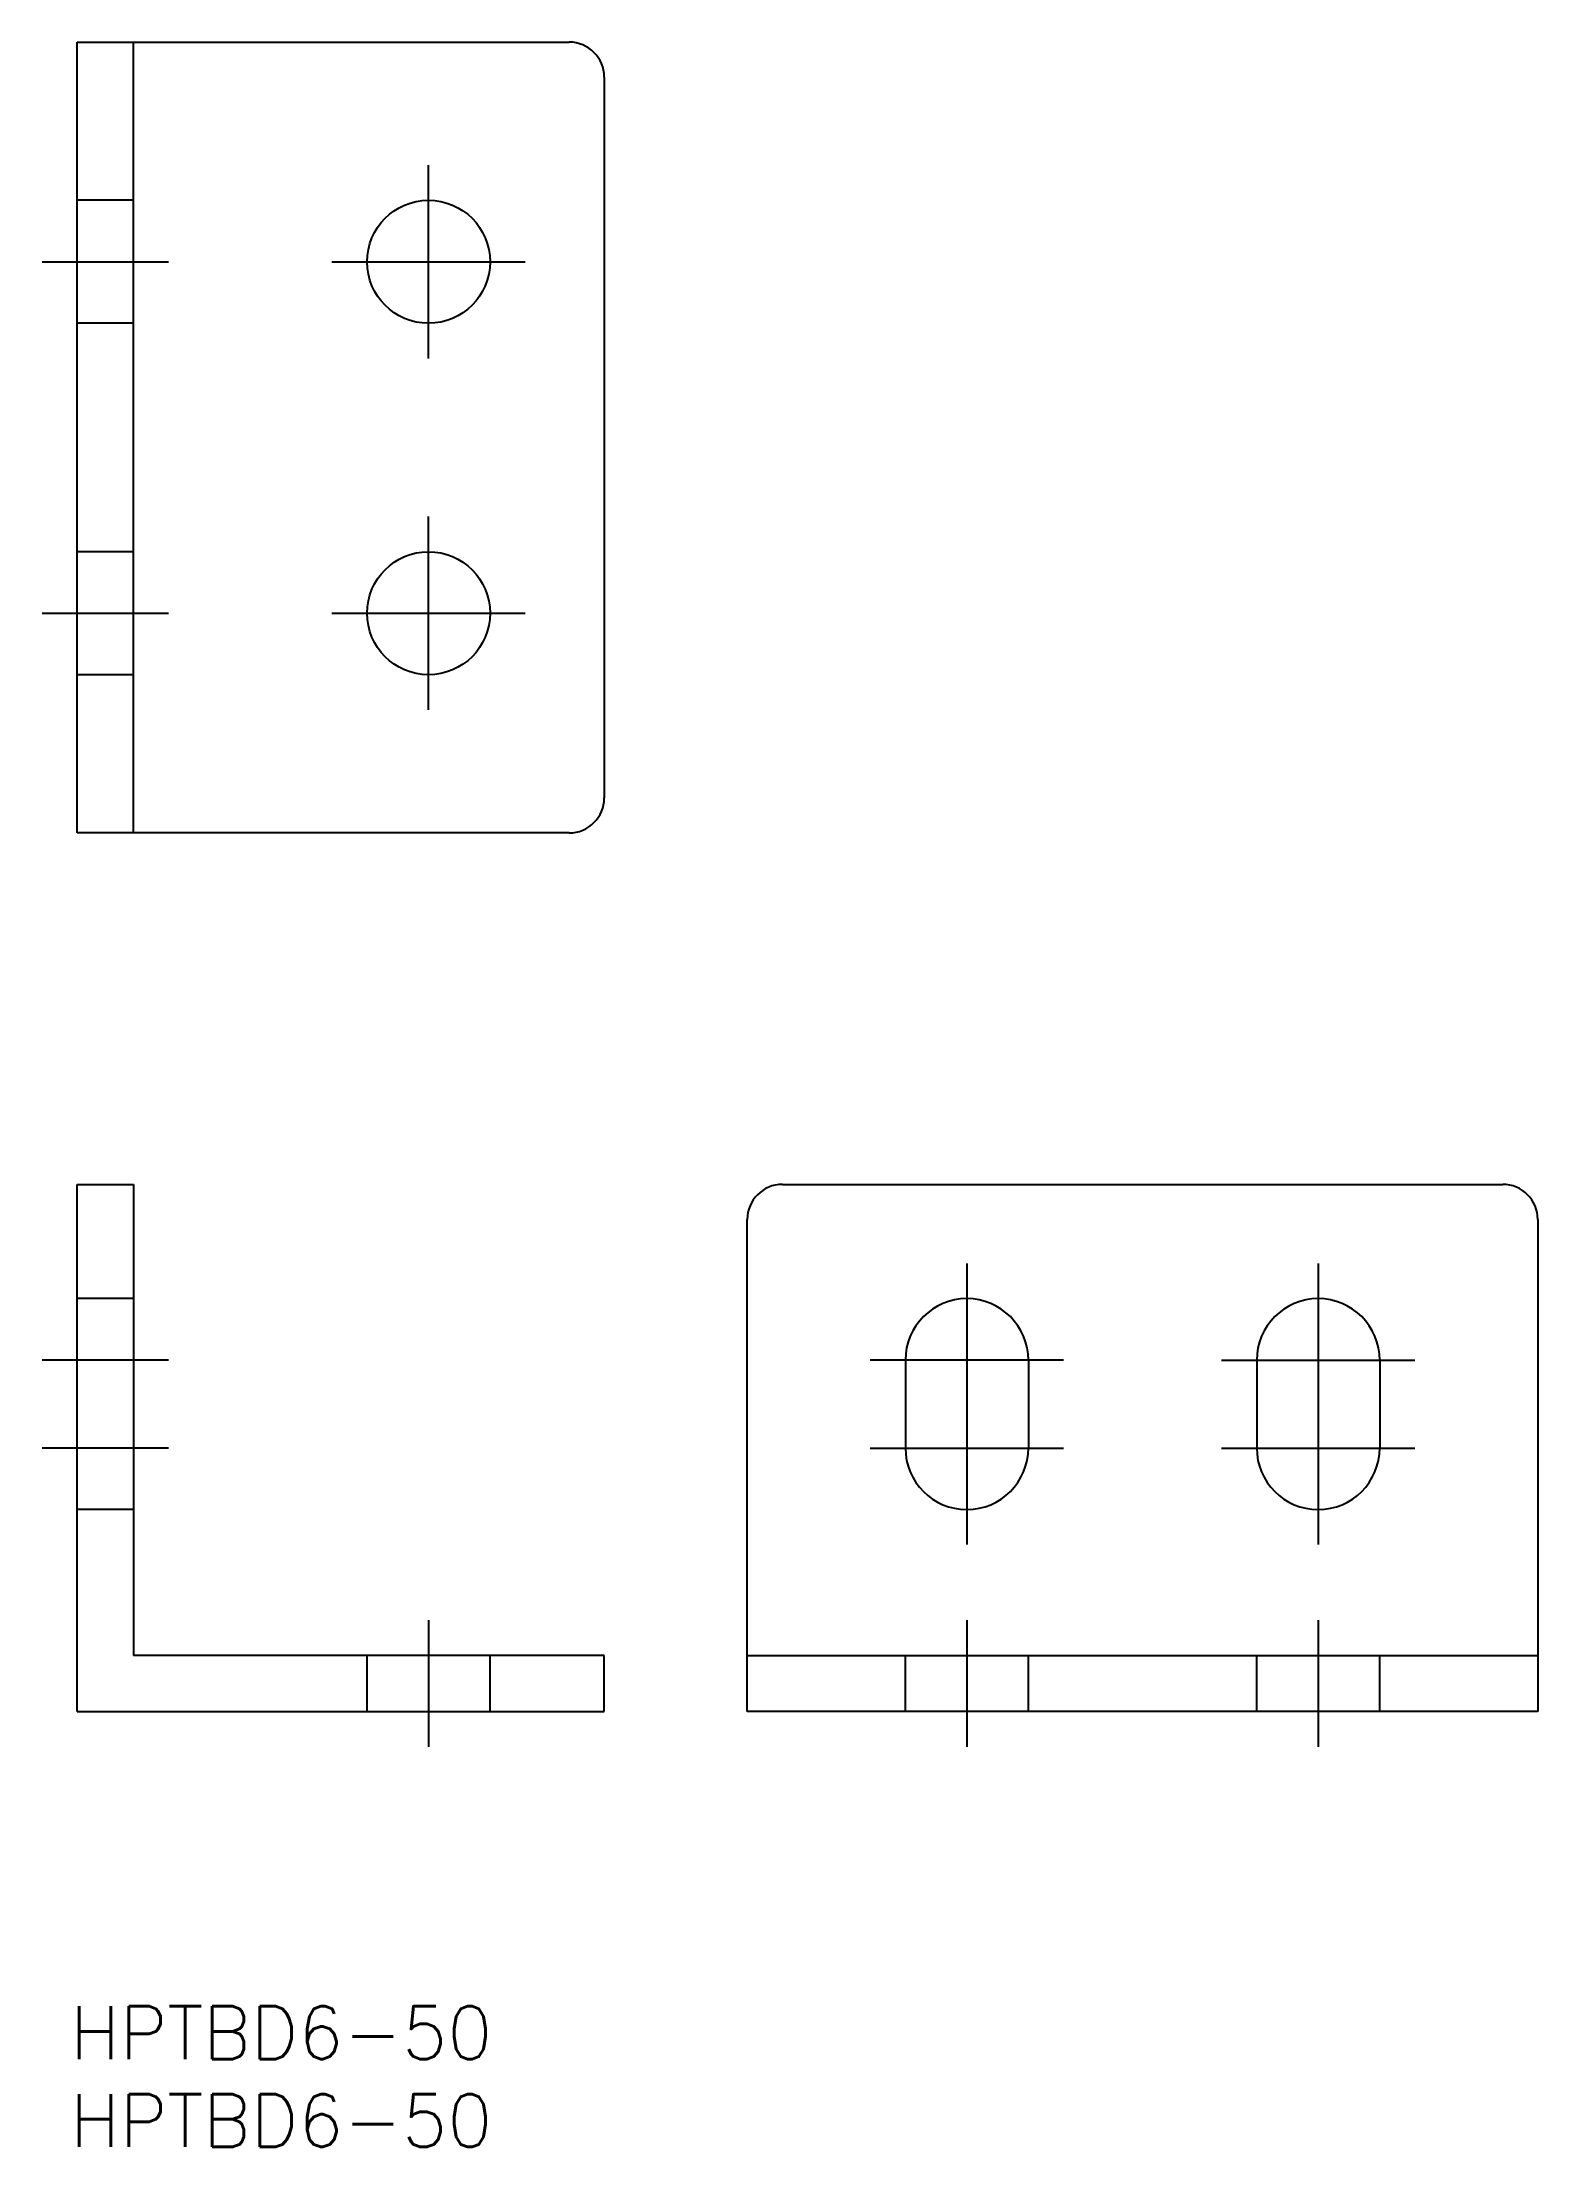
# Model space of a CAD drawing. Extents: x -2 to 83, y -25 to 95.
import ezdxf

# ---------------------------------------------------------------- set-up
doc = ezdxf.new("R2010")
doc.units = 0
doc.linetypes.add('CENTER', pattern=[50.8, 31.75, -6.35, 6.35, -6.35])
doc.linetypes.add('DASHED', pattern=[19.05, 12.7, -6.35])
doc.layers.get('0').update_dxf_attribs({"linetype": 'CONTINUOUS'})
doc.layers.add('CENTER', color=1, linetype='CONTINUOUS')
doc.styles.get("Standard").update_dxf_attribs({"font": 'txt.shx', "height": 3, "bigfont": 'bigfont.shx'})

# ---------------------------------------------------------------- blocks, each defined once
blk = doc.blocks.new('*U2')
at = {"color": 7, "linetype": 'CONTINUOUS'}
blk.add_text('HPTBD6-50', height=3, dxfattribs=at).set_placement((-0.41, -19.77))
blk = doc.blocks.new('*U3')
at = {"color": 7, "linetype": 'CONTINUOUS'}
blk.add_text('HPTBD6-50', height=3, dxfattribs=at).set_placement((-0.41, -24.77))

msp = doc.modelspace()

# ---------------------------------------------------------------- linework, layer by layer
at = {"color": 7, "linetype": 'CONTINUOUS'}
for p, q in [((0, 50), (0, 95)), ((0, 95), (28, 95)), ((3.2, 50), (3.2, 95)), ((30, 93), (30, 52)), ((28, 50), (0, 50)), ((0, 0), (0, 30)), ((0, 30), (3.2, 30)), ((3.2, 30), (3.2, 3.2)), ((40.14, 30), (81.14, 30)), ((38.14, 0), (38.14, 28)), ((83.14, 28), (83.14, 0)), ((47.14, 20), (47.14, 15)), ((54.14, 20), (54.14, 15)), ((67.14, 20), (67.14, 15)), ((74.14, 20), (74.14, 15)), ((30, 3.2), (3.2, 3.2)), ((30, 0), (30, 3.2)), ((38.14, 3.2), (83.14, 3.2)), ((0, 0), (30, 0)), ((83.14, 0), (38.14, 0))]:
    msp.add_line(p, q, dxfattribs=at)
at = {"color": 3, "linetype": 'DASHED'}
for p, q in [((3.2, 86), (0, 86)), ((3.2, 79), (0, 79)), ((3.2, 66), (0, 66)), ((3.2, 59), (0, 59)), ((3.2, 23.5), (0, 23.5)), ((3.2, 11.5), (0, 11.5)), ((16.5, 0), (16.5, 3.2)), ((23.5, 0), (23.5, 3.2)), ((47.14, 0), (47.14, 3.2)), ((54.14, 0), (54.14, 3.2)), ((67.14, 0), (67.14, 3.2)), ((74.14, 0), (74.14, 3.2))]:
    msp.add_line(p, q, dxfattribs=at)
at = {"color": 7, "linetype": 'CONTINUOUS'}
for centre in [(20, 82.5), (20, 62.5)]:
    msp.add_circle(centre, 3.5, dxfattribs=at)
for centre, radius, start, end in [((28, 93), 2, 0, 90), ((28, 52), 2, 270, 0), ((40.14, 28), 2, 90, 180), ((81.14, 28), 2, 0, 90), ((50.64, 20), 3.5, 0, 180), ((70.64, 20), 3.5, 0, 180), ((50.64, 15), 3.5, 180, 0), ((70.64, 15), 3.5, 180, 0)]:
    msp.add_arc(centre, radius, start, end, dxfattribs=at)
at = {"layer": 'CENTER', "color": 1, "linetype": 'CENTER'}
for p, q in [((20, 77), (20, 88)), ((-2, 82.5), (5.2, 82.5)), ((14.5, 82.5), (25.5, 82.5)), ((20, 57), (20, 68)), ((-2, 62.5), (5.2, 62.5)), ((14.5, 62.5), (25.5, 62.5)), ((50.64, 25.5), (50.64, 9.5)), ((70.64, 25.5), (70.64, 9.5)), ((5.2, 20), (-2, 20)), ((56.14, 20), (45.14, 20)), ((65.14, 20), (76.14, 20)), ((5.2, 15), (-2, 15)), ((45.14, 15), (56.14, 15)), ((65.14, 15), (76.14, 15)), ((20, 5.2), (20, -2)), ((50.64, 5.2), (50.64, -2)), ((70.64, 5.2), (70.64, -2))]:
    msp.add_line(p, q, dxfattribs=at)

# ---------------------------------------------------------------- block references
at = {"color": 7, "linetype": 'CONTINUOUS'}
for name in ['*U2', '*U3']:
    msp.add_blockref(name, (0, 0), dxfattribs=at)

doc.saveas('drawing.dxf')
